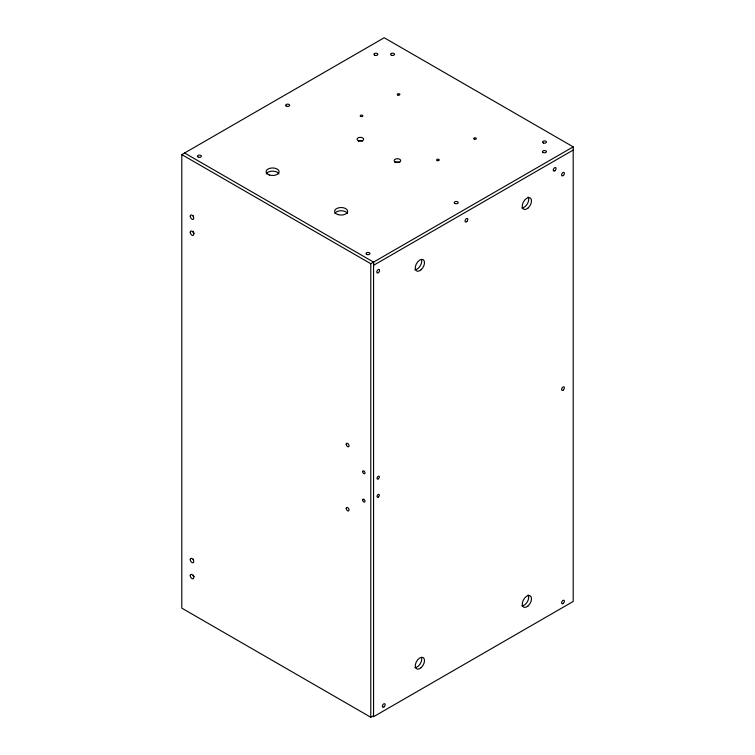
<?xml version="1.0" encoding="UTF-8"?>
<svg xmlns="http://www.w3.org/2000/svg" width="755" height="755" viewBox="0 0 755 755"><rect width="100%" height="100%" fill="white"/><g stroke="black" fill="none" stroke-linecap="round" stroke-linejoin="round"><path stroke-width="1.13" d="M184.588 153.001L373.565 262.108L373.565 265.316L573.196 150.066M373.565 715.646L370.78 717.25L181.804 608.143L181.804 154.605L384.219 37.75L573.196 146.857L573.196 601.461L373.565 716.712L373.565 262.108M181.804 154.605L370.78 263.712L573.196 146.857M370.78 263.712L370.78 717.25M194.328 576.66A2.454 1.416 60 0 1 193.912 576.225M193.554 575.697A2.454 1.416 60 0 1 193.271 575.121M193.554 559.653A2.454 1.416 60 0 1 193.271 559.077M194.328 233.304A2.454 1.416 60 0 1 193.912 232.861M193.554 232.332A2.454 1.416 60 0 1 193.101 231.172M193.554 216.289A2.454 1.416 60 0 1 193.271 215.713M394.884 162.636A3.275 1.887 0 0 1 399.735 162.495M358.285 140.977A3.275 1.887 0 0 1 362.674 141.1M334.814 213.533A6.55 3.784 0 0 1 341.137 210.73A6.55 3.784 0 0 1 347.47 213.533M266.26 173.952A6.55 3.784 0 0 1 272.593 171.149A6.55 3.784 0 0 1 278.916 173.952M528.104 196.951A6.55 3.784 -60 0 1 527.367 203.831A6.55 3.784 -60 0 1 521.78 207.908M421.573 259.748A6.55 3.784 -60 0 1 419.922 266.326A6.55 3.784 -60 0 1 414.788 269.686M421.573 657.662A6.55 3.784 -60 0 1 419.922 664.24A6.55 3.784 -60 0 1 414.788 667.599M528.104 594.865A6.55 3.784 -60 0 1 527.367 601.744A6.55 3.784 -60 0 1 521.78 605.821M346.234 444.223A1.963 1.132 60 0 0 348.319 446.809A1.963 1.132 60 0 0 348.319 444.034A1.963 1.132 60 0 0 346.234 444.223M190.26 575.584A2.454 1.416 60 0 0 192.865 578.83A2.454 1.416 60 0 0 192.865 575.357A2.454 1.416 60 0 0 190.26 575.584M346.234 508.398A1.963 1.132 60 0 0 348.319 510.993A1.963 1.132 60 0 0 348.319 508.209A1.963 1.132 60 0 0 346.234 508.398M190.26 559.54A2.454 1.416 60 0 0 192.865 562.786A2.454 1.416 60 0 0 192.865 559.313A2.454 1.416 60 0 0 190.26 559.54M190.26 216.185A2.454 1.416 60 0 0 192.865 219.422A2.454 1.416 60 0 0 192.865 215.949A2.454 1.416 60 0 0 190.26 216.185M190.26 232.229A2.454 1.416 60 0 0 192.865 235.466A2.454 1.416 60 0 0 192.865 231.993A2.454 1.416 60 0 0 190.26 232.229M362.674 471.63A1.642 0.944 60 0 0 364.42 473.791A1.642 0.944 60 0 0 364.42 471.469A1.642 0.944 60 0 0 362.674 471.63M362.674 499.97A1.642 0.944 60 0 0 364.42 502.132A1.642 0.944 60 0 0 364.42 499.819A1.642 0.944 60 0 0 362.674 499.97M437.287 160.617A1.312 0.755 0 0 0 439.259 159.956A1.312 0.755 0 0 0 437.287 159.305A1.312 0.755 0 0 0 437.287 160.617M395.78 162.259A3.275 1.887 0 0 0 400.688 160.626A3.275 1.887 0 0 0 395.78 158.984A3.275 1.887 0 0 0 395.78 162.259M358.729 140.874A3.275 1.887 0 0 0 363.636 139.231A3.275 1.887 0 0 0 358.729 137.599A3.275 1.887 0 0 0 358.729 140.874M474.348 139.222A1.312 0.755 0 0 0 476.311 138.561A1.312 0.755 0 0 0 474.348 137.91A1.312 0.755 0 0 0 474.348 139.222M360.862 116.487A1.312 0.755 0 0 0 362.834 115.836A1.312 0.755 0 0 0 360.862 115.175A1.312 0.755 0 0 0 360.862 116.487M397.923 95.092A1.312 0.755 0 0 0 399.886 94.441A1.312 0.755 0 0 0 397.923 93.79A1.312 0.755 0 0 0 397.923 95.092M374.489 55.134A1.963 1.132 0 0 0 377.774 54.624A1.963 1.132 0 0 0 375.367 53.237A1.963 1.132 0 0 0 374.489 55.134M286.258 106.078A1.963 1.132 0 0 0 289.543 105.568A1.963 1.132 0 0 0 287.136 104.171A1.963 1.132 0 0 0 286.258 106.078M198.423 157.2A1.963 1.132 0 0 0 201.377 156.21A1.963 1.132 0 0 0 198.423 155.228A1.963 1.132 0 0 0 198.423 157.2M366.619 254.35A1.963 1.132 0 0 0 369.903 253.84A1.963 1.132 0 0 0 367.496 252.453A1.963 1.132 0 0 0 366.619 254.35M454.85 203.416A1.963 1.132 0 0 0 458.134 202.906A1.963 1.132 0 0 0 455.727 201.51A1.963 1.132 0 0 0 454.85 203.416M543.081 152.472A1.963 1.132 0 0 0 546.375 151.963A1.963 1.132 0 0 0 543.968 150.575A1.963 1.132 0 0 0 543.081 152.472M543.496 143.025A1.963 1.132 0 0 0 546.441 142.044A1.963 1.132 0 0 0 543.496 141.062A1.963 1.132 0 0 0 543.496 143.025M391.571 55.313A1.963 1.132 0 0 0 394.516 54.332A1.963 1.132 0 0 0 391.571 53.35A1.963 1.132 0 0 0 391.571 55.313M337.863 214.571A6.55 3.784 0 0 0 347.687 211.296A6.55 3.784 0 0 0 337.863 208.021A6.55 3.784 0 0 0 337.863 214.571M269.318 175A6.55 3.784 0 0 0 279.142 171.725A6.55 3.784 0 0 0 269.318 168.45A6.55 3.784 0 0 0 269.318 175M563.362 603.339A1.963 1.132 -60 0 0 563.985 600.291A1.963 1.132 -60 0 0 561.663 602.358A1.963 1.132 -60 0 0 563.362 603.339M563.362 389.939A1.963 1.132 -60 0 0 563.985 386.9A1.963 1.132 -60 0 0 561.663 388.957A1.963 1.132 -60 0 0 563.362 389.939M384.116 706.822A1.963 1.132 -60 0 0 384.739 703.783A1.963 1.132 -60 0 0 382.407 705.84A1.963 1.132 -60 0 0 384.116 706.822M563.362 175.471A1.963 1.132 -60 0 0 563.985 172.433A1.963 1.132 -60 0 0 561.663 174.49A1.963 1.132 -60 0 0 563.362 175.471M378.557 272.546A1.963 1.132 -60 0 0 379.18 269.497A1.963 1.132 -60 0 0 376.849 271.564A1.963 1.132 -60 0 0 378.557 272.546M466.788 221.602A1.963 1.132 -60 0 0 467.411 218.554A1.963 1.132 -60 0 0 465.089 220.62A1.963 1.132 -60 0 0 466.788 221.602M528.075 208.021A6.55 3.784 -60 0 0 530.152 197.876A6.55 3.784 -60 0 0 522.403 204.747A6.55 3.784 -60 0 0 528.075 208.021M555.029 170.658A1.963 1.132 -60 0 0 555.652 167.619A1.963 1.132 -60 0 0 553.321 169.677A1.963 1.132 -60 0 0 555.029 170.658M421.082 667.703A6.55 3.784 -60 0 0 423.159 657.558A6.55 3.784 -60 0 0 415.41 664.428A6.55 3.784 -60 0 0 421.082 667.703M421.082 269.79A6.55 3.784 -60 0 0 423.159 259.644A6.55 3.784 -60 0 0 415.41 266.515A6.55 3.784 -60 0 0 421.082 269.79M528.075 605.935A6.55 3.784 -60 0 0 530.152 595.789A6.55 3.784 -60 0 0 522.403 602.66A6.55 3.784 -60 0 0 528.075 605.935M378.491 478.764A1.642 0.944 -60 0 0 379.01 476.226A1.642 0.944 -60 0 0 377.075 477.943A1.642 0.944 -60 0 0 378.491 478.764M378.491 496.95A1.642 0.944 -60 0 0 379.01 494.412A1.642 0.944 -60 0 0 377.075 496.129A1.642 0.944 -60 0 0 378.491 496.95"/></g></svg>
